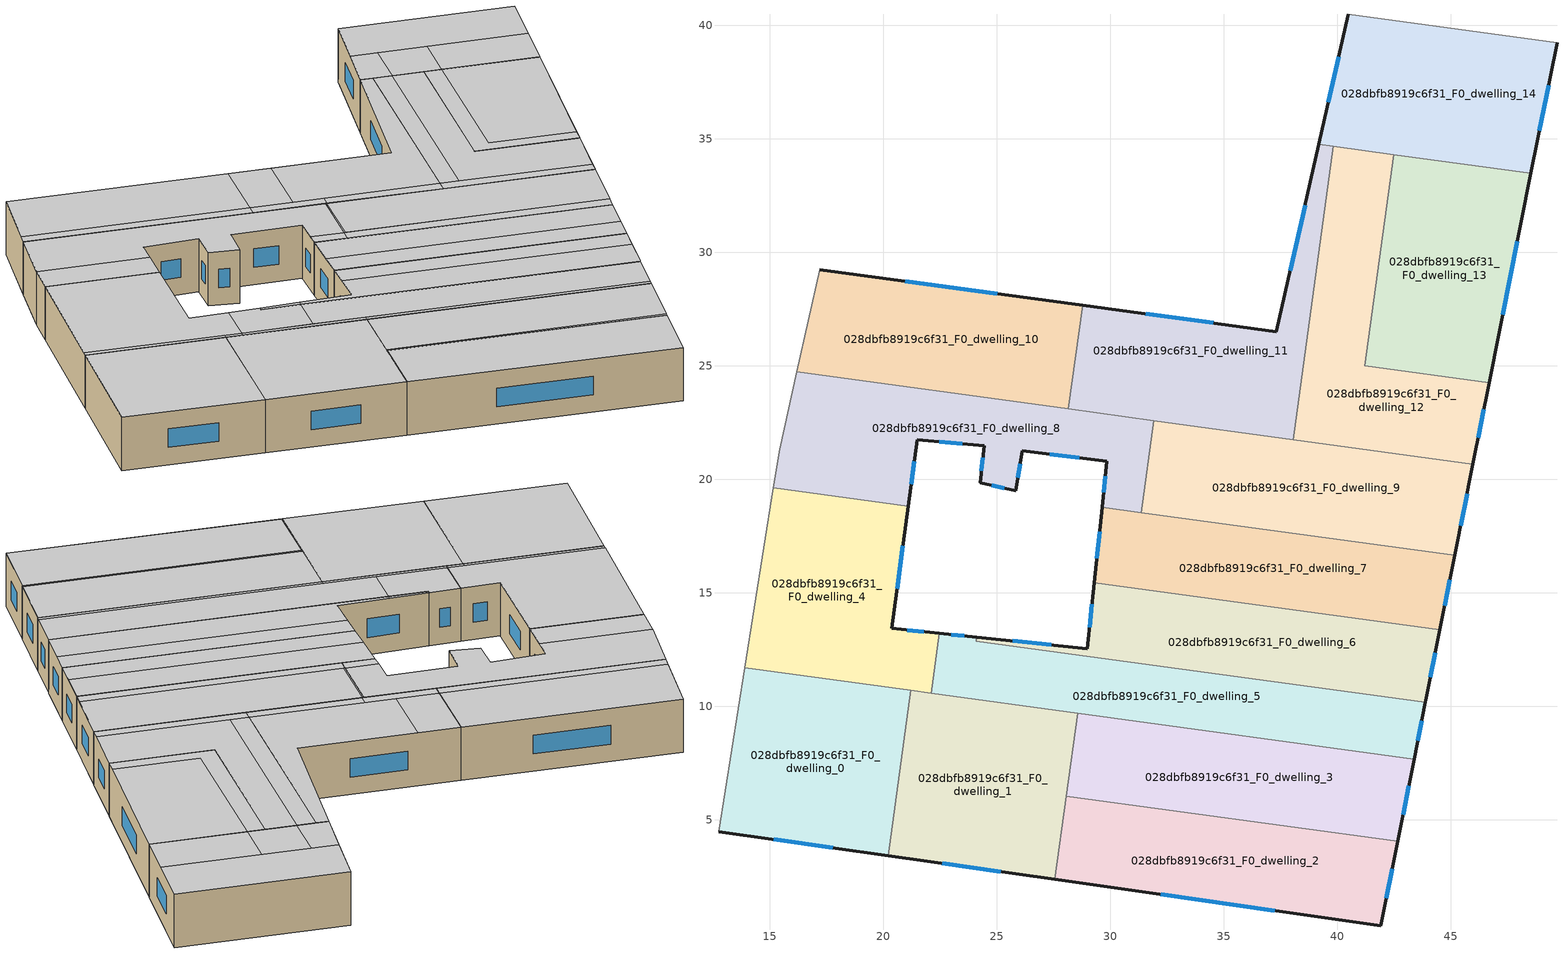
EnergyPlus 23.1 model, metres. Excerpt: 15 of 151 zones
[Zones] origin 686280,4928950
028dbfb8919c6f31_F0_dwelling_0
 floor ground (EU_floor_Construction): 21.21,10.69 20.22,3.41 12.75,4.47 13.9,11.69 z0
 wall outside (EU_wall_Construction): 12.75,4.47 20.22,3.41 z0:3
 wall to 028dbfb8919c6f31_F0_dwelling_1 (EU_wall_Construction): 20.22,3.41 21.21,10.69 z0:3
 wall adiabatic (EU_wall_Construction): 13.9,11.69 12.75,4.47 z0:3
 wall to 028dbfb8919c6f31_F0_dwelling_4 (EU_wall_Construction): 21.21,10.69 13.9,11.69 z0:3
 window (EU_Window_Construction): 15.18,4.13 17.79,3.76 z0.98:2.02
 ceiling to 028dbfb8919c6f31_F1_dwelling_0 (EU_floor_Construction): 20.22,3.41 21.21,10.69 13.9,11.69 12.75,4.47 z3
028dbfb8919c6f31_F0_dwelling_1
 floor ground (EU_floor_Construction): 28.57,9.69 27.57,2.37 20.22,3.41 21.21,10.69 z0
 wall outside (EU_wall_Construction): 20.22,3.41 27.57,2.37 z0:3
 wall to 028dbfb8919c6f31_F0_dwelling_5 (EU_wall_Construction): 28.57,9.69 22.12,10.57 z0:3
 wall to 028dbfb8919c6f31_F0_dwelling_2 (EU_wall_Construction): 27.57,2.37 28.07,6.04 z0:3
 wall to 028dbfb8919c6f31_F0_dwelling_3 (EU_wall_Construction): 28.07,6.04 28.57,9.69 z0:3
 wall to 028dbfb8919c6f31_F0_dwelling_4 (EU_wall_Construction): 22.12,10.57 21.22,10.69 z0:3
 window (EU_Window_Construction): 22.61,3.07 25.18,2.71 z0.98:2.02
 ceiling to 028dbfb8919c6f31_F1_dwelling_1 (EU_floor_Construction): 27.57,2.37 28.57,9.69 21.22,10.69 20.22,3.41 z3
028dbfb8919c6f31_F0_dwelling_10
 floor ground (EU_floor_Construction): 28.79,27.66 28.16,23.09 16.21,24.73 17.22,29.23 z0
 wall outside (EU_wall_Construction): 28.79,27.66 17.22,29.23 z0:3
 wall to 028dbfb8919c6f31_F0_dwelling_11 (EU_wall_Construction): 28.16,23.09 28.79,27.66 z0:3
 wall adiabatic (EU_wall_Construction): 17.22,29.23 16.21,24.73 z0:3
 wall to 028dbfb8919c6f31_F0_dwelling_8 (EU_wall_Construction): 16.21,24.73 28.16,23.09 z0:3
 window (EU_Window_Construction): 25.03,28.17 20.98,28.72 z0.98:2.02
 ceiling to 028dbfb8919c6f31_F1_dwelling_10 (EU_floor_Construction): 28.25,23.7 28.79,27.66 17.22,29.23 16.34,25.32 z3
 ceiling to 028dbfb8919c6f31_F1_dwelling_8 (EU_floor_Construction): 28.16,23.1 28.25,23.7 16.34,25.32 16.21,24.73 z3
028dbfb8919c6f31_F0_dwelling_11
 floor ground (EU_floor_Construction): 39.84,34.66 38.07,21.74 28.16,23.09 28.79,27.66 37.33,26.5 39.2,34.75 z0
 wall outside (EU_wall_Construction): 39.2,34.75 37.33,26.5 28.79,27.66 z0:3
 wall to 028dbfb8919c6f31_F0_dwelling_12 (EU_wall_Construction): 38.07,21.74 39.84,34.66 z0:3
 wall to 028dbfb8919c6f31_F0_dwelling_14 (EU_wall_Construction): 39.84,34.66 39.2,34.75 z0:3
 wall to 028dbfb8919c6f31_F0_dwelling_9 (EU_wall_Construction): 31.93,22.58 38.07,21.74 z0:3
 wall to 028dbfb8919c6f31_F0_dwelling_8 (EU_wall_Construction): 28.16,23.1 31.93,22.58 z0:3
 window (EU_Window_Construction): 34.55,26.88 31.57,27.29 / 38.59,32.07 37.94,29.19 z0.98:2.02
 ceiling to 028dbfb8919c6f31_F1_dwelling_11 (EU_floor_Construction): 38.16,22.34 39.84,34.66 39.2,34.75 37.33,26.5 31.05,27.36 30.51,23.39 z3
 ceiling to 028dbfb8919c6f31_F1_dwelling_10 (EU_floor_Construction): 30.51,23.39 31.05,27.36 28.79,27.66 28.25,23.7 z3
 ceiling to 028dbfb8919c6f31_F1_dwelling_8 (EU_floor_Construction): 32.02,22.57 32.1,23.17 28.25,23.7 28.16,23.1 z3
 ceiling adiabatic (EU_roof_Construction): 38.07,21.74 38.16,22.34 28.25,23.7 32.1,23.17 32.02,22.57 28.16,23.09 z3
028dbfb8919c6f31_F0_dwelling_12
 floor ground (EU_floor_Construction): 42.49,34.3 41.22,24.99 46.7,24.24 45.99,20.66 38.07,21.74 39.84,34.66 z0
 wall outside (EU_wall_Construction): 45.99,20.66 46.7,24.24 z0:3
 wall to 028dbfb8919c6f31_F0_dwelling_13 (EU_wall_Construction): 46.7,24.24 41.22,24.99 42.49,34.3 z0:3
 wall to 028dbfb8919c6f31_F0_dwelling_9 (EU_wall_Construction): 38.07,21.74 45.99,20.66 z0:3
 wall to 028dbfb8919c6f31_F0_dwelling_14 (EU_wall_Construction): 42.49,34.3 39.84,34.66 z0:3
 window (EU_Window_Construction): 46.22,21.83 46.47,23.08 z0.98:2.02
 ceiling to 028dbfb8919c6f31_F1_dwelling_12 (EU_floor_Construction): 46.1,21.26 46.7,24.24 41.22,24.99 42.49,34.3 40.86,34.52 39.18,22.21 z3
 ceiling to 028dbfb8919c6f31_F1_dwelling_11 (EU_floor_Construction): 39.18,22.21 40.86,34.52 39.84,34.66 38.16,22.34 z3
 ceiling adiabatic (EU_roof_Construction): 45.99,20.66 46.1,21.26 38.16,22.34 38.07,21.74 z3
028dbfb8919c6f31_F0_dwelling_13
 floor ground (EU_floor_Construction): 48.54,33.47 46.7,24.24 41.22,24.99 42.49,34.3 z0
 wall outside (EU_wall_Construction): 46.7,24.24 48.54,33.47 z0:3
 wall to 028dbfb8919c6f31_F0_dwelling_14 (EU_wall_Construction): 48.54,33.47 42.49,34.3 z0:3
 window (EU_Window_Construction): 47.3,27.25 47.94,30.47 z0.98:2.02
 ceiling to 028dbfb8919c6f31_F1_dwelling_13 (EU_floor_Construction): 46.84,24.96 48.54,33.47 43.44,34.17 42.27,25.58 z3
 ceiling to 028dbfb8919c6f31_F1_dwelling_12 (EU_floor_Construction): 46.7,24.24 46.84,24.96 42.27,25.58 43.44,34.17 42.49,34.3 41.22,24.99 z3
028dbfb8919c6f31_F0_dwelling_14
 floor ground (EU_floor_Construction): 49.69,39.22 48.54,33.47 39.2,34.75 40.49,40.47 z0
 wall outside (EU_wall_Construction): 48.54,33.47 49.69,39.22 / 40.49,40.47 39.2,34.75 z0:3
 wall to 028dbfb8919c6f31_F0_dwelling_15 (EU_wall_Construction): 49.69,39.22 40.49,40.47 z0:3
 window (EU_Window_Construction): 48.91,35.34 49.32,37.35 / 40.07,38.61 39.62,36.61 z0.98:2.02
 ceiling to 028dbfb8919c6f31_F1_dwelling_14 (EU_floor_Construction): 49.07,36.14 49.69,39.22 40.49,40.47 39.8,37.41 z3
 ceiling to 028dbfb8919c6f31_F1_dwelling_13 (EU_floor_Construction): 48.54,33.47 49.07,36.14 43.81,36.86 43.44,34.17 z3
 ceiling to 028dbfb8919c6f31_F1_dwelling_11 (EU_floor_Construction): 40.86,34.52 41.22,37.21 39.8,37.41 39.2,34.75 z3
 ceiling to 028dbfb8919c6f31_F1_dwelling_12 (EU_floor_Construction): 43.44,34.17 43.81,36.86 41.22,37.21 40.86,34.52 z3
028dbfb8919c6f31_F0_dwelling_2
 floor ground (EU_floor_Construction): 42.67,4.05 41.93,0.33 27.57,2.37 28.07,6.04 z0
 wall outside (EU_wall_Construction): 27.57,2.37 41.93,0.33 42.67,4.05 z0:3
 wall to 028dbfb8919c6f31_F0_dwelling_3 (EU_wall_Construction): 42.67,4.05 28.07,6.04 z0:3
 window (EU_Window_Construction): 32.24,1.71 37.26,1 / 42.17,1.54 42.43,2.84 z0.98:2.02
 ceiling to 028dbfb8919c6f31_F1_dwelling_2 (EU_floor_Construction): 41.93,0.33 42.67,4.05 28.12,6.03 27.62,2.36 z3
 ceiling to 028dbfb8919c6f31_F1_dwelling_1 (EU_floor_Construction): 27.62,2.36 28.12,6.03 28.07,6.04 27.57,2.37 z3
028dbfb8919c6f31_F0_dwelling_3
 floor ground (EU_floor_Construction): 43.39,7.67 42.67,4.05 28.07,6.04 28.57,9.69 z0
 wall outside (EU_wall_Construction): 42.67,4.05 43.39,7.67 z0:3
 wall to 028dbfb8919c6f31_F0_dwelling_5 (EU_wall_Construction): 43.39,7.67 28.57,9.69 z0:3
 window (EU_Window_Construction): 42.9,5.22 43.16,6.49 z0.98:2.02
 ceiling to 028dbfb8919c6f31_F1_dwelling_3 (EU_floor_Construction): 42.69,4.17 43.39,7.67 28.58,9.69 28.1,6.16 z3
 ceiling to 028dbfb8919c6f31_F1_dwelling_2 (EU_floor_Construction): 42.67,4.05 42.69,4.17 28.14,6.15 28.12,6.03 z3
 ceiling to 028dbfb8919c6f31_F1_dwelling_1 (EU_floor_Construction): 28.12,6.03 28.14,6.15 28.1,6.16 28.38,8.28 28.07,6.04 z3
028dbfb8919c6f31_F0_dwelling_4
 floor ground (EU_floor_Construction): 21.11,18.82 20.38,13.42 22.48,13.21 22.12,10.57 13.9,11.69 15.17,19.63 z0
 wall outside (EU_wall_Construction): 22.48,13.21 20.38,13.42 21.11,18.82 z0:3
 wall adiabatic (EU_wall_Construction): 15.17,19.63 13.9,11.69 z0:3
 wall to 028dbfb8919c6f31_F0_dwelling_8 (EU_wall_Construction): 21.11,18.82 15.17,19.63 z0:3
 wall to 028dbfb8919c6f31_F0_dwelling_5 (EU_wall_Construction): 22.12,10.57 22.48,13.21 z0:3
 window (EU_Window_Construction): 20.62,15.18 20.87,17.06 / 21.8,13.28 21.06,13.35 z0.98:2.02
 ceiling to 028dbfb8919c6f31_F1_dwelling_4 (EU_floor_Construction): 22.15,10.81 22.48,13.21 20.38,13.42 21.11,18.82 15.17,19.63 13.94,11.93 z3
 ceiling to 028dbfb8919c6f31_F1_dwelling_0 (EU_floor_Construction): 21.22,10.69 21.25,10.93 13.94,11.93 13.9,11.69 z3
 ceiling to 028dbfb8919c6f31_F1_dwelling_1 (EU_floor_Construction): 22.12,10.57 22.15,10.81 21.25,10.93 21.22,10.69 z3
028dbfb8919c6f31_F0_dwelling_5
 floor ground (EU_floor_Construction): 43.89,10.16 43.39,7.67 22.12,10.57 22.48,13.21 24.12,13.04 24.1,12.87 z0
 wall outside (EU_wall_Construction): 24.12,13.04 22.48,13.21 / 43.39,7.67 43.89,10.16 z0:3
 wall to 028dbfb8919c6f31_F0_dwelling_6 (EU_wall_Construction): 43.89,10.16 24.1,12.87 24.11,12.97 24.12,13.04 z0:3
 window (EU_Window_Construction): 23.59,13.09 23.01,13.15 / 43.55,8.48 43.73,9.35 z0.98:2.02
 ceiling to 028dbfb8919c6f31_F1_dwelling_5 (EU_floor_Construction): 43.44,7.91 43.89,10.16 26.19,12.58 25.88,10.3 z3
 ceiling to 028dbfb8919c6f31_F1_dwelling_3 (EU_floor_Construction): 43.39,7.67 43.44,7.91 28.61,9.93 28.58,9.69 z3
 ceiling to 028dbfb8919c6f31_F1_dwelling_4 (EU_floor_Construction): 25.88,10.3 26.19,12.58 24.1,12.87 24.12,13.04 22.48,13.21 22.15,10.81 z3
 ceiling to 028dbfb8919c6f31_F1_dwelling_1 (EU_floor_Construction): 28.57,9.69 28.61,9.93 22.15,10.81 22.12,10.57 z3
028dbfb8919c6f31_F0_dwelling_6
 floor ground (EU_floor_Construction): 44.53,13.36 43.91,10.26 43.89,10.16 24.1,12.87 24.11,12.96 24.12,13.04 29,12.53 29.3,15.44 z0
 wall outside (EU_wall_Construction): 29.3,15.44 29,12.53 24.12,13.04 / 43.89,10.16 43.91,10.26 44.53,13.36 z0:3
 wall to 028dbfb8919c6f31_F0_dwelling_7 (EU_wall_Construction): 44.53,13.36 29.3,15.44 z0:3
 window (EU_Window_Construction): 27.41,12.7 25.71,12.87 / 29.2,14.5 29.1,13.48 / 44.11,11.27 44.33,12.36 z0.98:2.02
 ceiling to 028dbfb8919c6f31_F1_dwelling_6 (EU_floor_Construction): 44.29,12.14 44.53,13.36 29.3,15.44 29.17,14.2 z3
 ceiling to 028dbfb8919c6f31_F1_dwelling_4 (EU_floor_Construction): 26.19,12.58 26.22,12.82 24.12,13.04 24.11,12.96 24.1,12.87 z3
 ceiling to 028dbfb8919c6f31_F1_dwelling_5 (EU_floor_Construction): 43.91,10.24 43.91,10.26 44.29,12.14 29.17,14.2 29,12.53 26.22,12.82 26.19,12.58 43.89,10.16 z3
028dbfb8919c6f31_F0_dwelling_7
 floor ground (EU_floor_Construction): 45.18,16.64 44.53,13.36 29.3,15.44 29.65,18.76 z0
 wall outside (EU_wall_Construction): 44.53,13.36 45.18,16.64 / 29.65,18.76 29.3,15.44 z0:3
 wall to 028dbfb8919c6f31_F0_dwelling_9 (EU_wall_Construction): 45.18,16.64 31.37,18.53 z0:3
 wall to 028dbfb8919c6f31_F0_dwelling_8 (EU_wall_Construction): 31.37,18.53 29.65,18.76 z0:3
 window (EU_Window_Construction): 44.74,14.43 44.97,15.58 / 29.54,17.68 29.41,16.52 z0.98:2.02
 ceiling to 028dbfb8919c6f31_F1_dwelling_7 (EU_floor_Construction): 44.8,14.73 45.18,16.64 29.65,18.76 29.45,16.83 z3
 ceiling to 028dbfb8919c6f31_F1_dwelling_6 (EU_floor_Construction): 44.53,13.36 44.8,14.73 29.45,16.83 29.3,15.44 z3
028dbfb8919c6f31_F0_dwelling_8
 floor ground (EU_floor_Construction): 31.93,22.58 31.38,18.53 29.65,18.76 29.86,20.78 26.13,21.25 25.85,19.48 24.28,19.84 24.45,21.47 21.51,21.74 21.11,18.82 15.17,19.63 15.44,21.31 16.21,24.73 z0
 wall outside (EU_wall_Construction): 21.11,18.82 21.51,21.74 24.45,21.47 24.28,19.84 25.85,19.48 26.13,21.25 29.86,20.78 29.65,18.76 z0:3
 wall adiabatic (EU_wall_Construction): 16.21,24.73 15.44,21.31 15.17,19.63 z0:3
 wall to 028dbfb8919c6f31_F0_dwelling_9 (EU_wall_Construction): 31.38,18.53 31.93,22.58 z0:3
 window (EU_Window_Construction): 29.79,20.13 29.72,19.42 / 27.34,21.1 28.65,20.94 / 25.94,20.06 26.04,20.68 / 24.79,19.73 25.34,19.6 / 24.39,20.94 24.34,20.37 / 22.47,21.66 23.49,21.56 / 21.24,19.77 21.38,20.79 z0.98:2.02
 ceiling to 028dbfb8919c6f31_F1_dwelling_8 (EU_floor_Construction): 31.46,19.17 31.93,22.58 16.21,24.73 15.45,21.35 21.35,20.55 21.51,21.74 24.45,21.47 24.28,19.84 25.85,19.48 26.13,21.25 29.86,20.78 29.71,19.4 z3
 ceiling to 028dbfb8919c6f31_F1_dwelling_4 (EU_floor_Construction): 21.11,18.82 21.35,20.55 15.45,21.35 15.44,21.31 15.17,19.63 z3
 ceiling to 028dbfb8919c6f31_F1_dwelling_7 (EU_floor_Construction): 31.38,18.53 31.46,19.17 29.71,19.4 29.65,18.76 z3
028dbfb8919c6f31_F0_dwelling_9
 floor ground (EU_floor_Construction): 45.99,20.66 45.18,16.64 31.38,18.53 31.93,22.58 z0
 wall outside (EU_wall_Construction): 45.18,16.64 45.99,20.66 z0:3
 window (EU_Window_Construction): 45.44,17.95 45.72,19.36 z0.98:2.02
 ceiling adiabatic (EU_roof_Construction): 45.31,17.28 45.99,20.66 32.02,22.57 31.55,19.15 z3
 ceiling to 028dbfb8919c6f31_F1_dwelling_8 (EU_floor_Construction): 31.55,19.15 32.02,22.57 31.93,22.58 31.46,19.17 z3
 ceiling to 028dbfb8919c6f31_F1_dwelling_7 (EU_floor_Construction): 45.18,16.64 45.31,17.28 31.46,19.17 31.38,18.53 z3
[Building]
EU S2 Campaign: North Axis=0; Terrain=City; Solar Distribution=FullExterior
[Site:Location]
Bologna: Latitude=44.5; Longitude=11.25; Time Zone=1; Elevation=37
[SizingPeriod:WeatherFileDays]
AnnualSizingPeriod: Begin Month=1; Begin Day of Month=1; End Month=12; End Day of Month=31; Day of Week for Start Day=Monday; Use Weather File Daylight Saving Period=No; Use Weather File Rain and Snow Indicators=No
[MATERIAL]
EU_InternalMass_Material: Roughness=MediumRough; Thickness=0.1; Conductivity=1; Density=1800; Specific Heat=900; Thermal Absorptance=0.9; Solar Absorptance=0.7; Visible Absorptance=0.7
[MATERIAL:NOMASS] Roughness=MediumRough; Thermal Absorptance=0.9; Solar Absorptance=0.7; Visible Absorptance=0.7
Name | Thermal Resistance
EU_wall_NoMass | 0.905828
EU_roof_NoMass | 0.37593
EU_floor_NoMass | 0.67114
[WINDOWMATERIAL:SIMPLEGLAZINGSYSTEM]
EU_Window_SimpleGlazing: UFactor=4.52486; Solar Heat Gain Coefficient=0.85; Visible Transmittance=0.85
[CONSTRUCTION]
EU_wall_Construction: EU_wall_NoMass
EU_roof_Construction: EU_roof_NoMass
EU_floor_Construction: EU_floor_NoMass
EU_Window_Construction: EU_Window_SimpleGlazing
EU_InternalMass_Construction: EU_InternalMass_Material
[ZONE] Type=1; Multiplier=1; Ceiling Height=autocalculate; Floor Area=autocalculate; Part of Total Floor Area=Yes
Name | Volume
028dbfb8919c6f31_F0_dwelling_0 | 164.034
028dbfb8919c6f31_F0_dwelling_1 | 164.011
028dbfb8919c6f31_F0_dwelling_10 | 164.049
028dbfb8919c6f31_F0_dwelling_11 | 164.042
028dbfb8919c6f31_F0_dwelling_12; 028dbfb8919c6f31_F0_dwelling_2 | 164.035
028dbfb8919c6f31_F0_dwelling_13 | 164.004
028dbfb8919c6f31_F0_dwelling_14 | 164.041
028dbfb8919c6f31_F0_dwelling_3 | 164.012
028dbfb8919c6f31_F0_dwelling_4 | 163.466
028dbfb8919c6f31_F0_dwelling_5 | 165.168
028dbfb8919c6f31_F0_dwelling_6 | 152.425
028dbfb8919c6f31_F0_dwelling_7 | 155.35
028dbfb8919c6f31_F0_dwelling_8 | 175.186
028dbfb8919c6f31_F0_dwelling_9 | 172.652
[INTERNALMASS] Construction=EU_InternalMass_Construction
Name | Zone or ZoneList | Surface Area
028dbfb8919c6f31_F0_dwelling_0_EU_InternalMass | 028dbfb8919c6f31_F0_dwelling_0 | 54.6774
028dbfb8919c6f31_F0_dwelling_1_EU_InternalMass | 028dbfb8919c6f31_F0_dwelling_1 | 54.675
028dbfb8919c6f31_F0_dwelling_2_EU_InternalMass | 028dbfb8919c6f31_F0_dwelling_2 | 54.6773
028dbfb8919c6f31_F0_dwelling_3_EU_InternalMass | 028dbfb8919c6f31_F0_dwelling_3 | 54.6726
028dbfb8919c6f31_F0_dwelling_4_EU_InternalMass | 028dbfb8919c6f31_F0_dwelling_4 | 54.4853
028dbfb8919c6f31_F0_dwelling_5_EU_InternalMass | 028dbfb8919c6f31_F0_dwelling_5 | 55.0507
028dbfb8919c6f31_F0_dwelling_6_EU_InternalMass | 028dbfb8919c6f31_F0_dwelling_6 | 50.8079
028dbfb8919c6f31_F0_dwelling_7_EU_InternalMass | 028dbfb8919c6f31_F0_dwelling_7 | 51.7849
028dbfb8919c6f31_F0_dwelling_8_EU_InternalMass | 028dbfb8919c6f31_F0_dwelling_8 | 58.3961
028dbfb8919c6f31_F0_dwelling_9_EU_InternalMass | 028dbfb8919c6f31_F0_dwelling_9 | 57.5488
028dbfb8919c6f31_F0_dwelling_10_EU_InternalMass | 028dbfb8919c6f31_F0_dwelling_10 | 54.683
028dbfb8919c6f31_F0_dwelling_11_EU_InternalMass | 028dbfb8919c6f31_F0_dwelling_11 | 54.679
028dbfb8919c6f31_F0_dwelling_12_EU_InternalMass | 028dbfb8919c6f31_F0_dwelling_12 | 54.6792
028dbfb8919c6f31_F0_dwelling_13_EU_InternalMass | 028dbfb8919c6f31_F0_dwelling_13 | 54.67
028dbfb8919c6f31_F0_dwelling_14_EU_InternalMass | 028dbfb8919c6f31_F0_dwelling_14 | 54.6802
[OTHEREQUIPMENT] Fuel Type=Electricity; Design Level Calculation Method=Watts/Area; Power per Zone Floor Area=1; Fraction Latent=0; Fraction Radiant=0; Fraction Lost=0; Carbon Dioxide Generation Rate=0; EndUse Subcategory=EU_Step8_InternalGains
Name | Zone or ZoneList or Space or SpaceList | Schedule
EU_Step8_InternalGain_028dbfb8919c6f31_F0_dwelling_0_f000 | 028dbfb8919c6f31_F0_dwelling_0 | EU_Step8_GainSchedule_028dbfb8919c6f31_F0_dwelling_0_f000
EU_Step8_InternalGain_028dbfb8919c6f31_F0_dwelling_1_f000 | 028dbfb8919c6f31_F0_dwelling_1 | EU_Step8_GainSchedule_028dbfb8919c6f31_F0_dwelling_1_f000
EU_Step8_InternalGain_028dbfb8919c6f31_F0_dwelling_2_f000 | 028dbfb8919c6f31_F0_dwelling_2 | EU_Step8_GainSchedule_028dbfb8919c6f31_F0_dwelling_2_f000
EU_Step8_InternalGain_028dbfb8919c6f31_F0_dwelling_3_f000 | 028dbfb8919c6f31_F0_dwelling_3 | EU_Step8_GainSchedule_028dbfb8919c6f31_F0_dwelling_3_f000
EU_Step8_InternalGain_028dbfb8919c6f31_F0_dwelling_4_f000 | 028dbfb8919c6f31_F0_dwelling_4 | EU_Step8_GainSchedule_028dbfb8919c6f31_F0_dwelling_4_f000
EU_Step8_InternalGain_028dbfb8919c6f31_F0_dwelling_5_f000 | 028dbfb8919c6f31_F0_dwelling_5 | EU_Step8_GainSchedule_028dbfb8919c6f31_F0_dwelling_5_f000
EU_Step8_InternalGain_028dbfb8919c6f31_F0_dwelling_6_f000 | 028dbfb8919c6f31_F0_dwelling_6 | EU_Step8_GainSchedule_028dbfb8919c6f31_F0_dwelling_6_f000
EU_Step8_InternalGain_028dbfb8919c6f31_F0_dwelling_7_f000 | 028dbfb8919c6f31_F0_dwelling_7 | EU_Step8_GainSchedule_028dbfb8919c6f31_F0_dwelling_7_f000
EU_Step8_InternalGain_028dbfb8919c6f31_F0_dwelling_8_f000 | 028dbfb8919c6f31_F0_dwelling_8 | EU_Step8_GainSchedule_028dbfb8919c6f31_F0_dwelling_8_f000
EU_Step8_InternalGain_028dbfb8919c6f31_F0_dwelling_9_f000 | 028dbfb8919c6f31_F0_dwelling_9 | EU_Step8_GainSchedule_028dbfb8919c6f31_F0_dwelling_9_f000
EU_Step8_InternalGain_028dbfb8919c6f31_F0_dwelling_10_f000 | 028dbfb8919c6f31_F0_dwelling_10 | EU_Step8_GainSchedule_028dbfb8919c6f31_F0_dwelling_10_f000
EU_Step8_InternalGain_028dbfb8919c6f31_F0_dwelling_11_f000 | 028dbfb8919c6f31_F0_dwelling_11 | EU_Step8_GainSchedule_028dbfb8919c6f31_F0_dwelling_11_f000
EU_Step8_InternalGain_028dbfb8919c6f31_F0_dwelling_12_f000 | 028dbfb8919c6f31_F0_dwelling_12 | EU_Step8_GainSchedule_028dbfb8919c6f31_F0_dwelling_12_f000
EU_Step8_InternalGain_028dbfb8919c6f31_F0_dwelling_13_f000 | 028dbfb8919c6f31_F0_dwelling_13 | EU_Step8_GainSchedule_028dbfb8919c6f31_F0_dwelling_13_f000
EU_Step8_InternalGain_028dbfb8919c6f31_F0_dwelling_14_f000 | 028dbfb8919c6f31_F0_dwelling_14 | EU_Step8_GainSchedule_028dbfb8919c6f31_F0_dwelling_14_f000
[ZONEVENTILATION:DESIGNFLOWRATE] Schedule=EU_AlwaysOn; Design Flow Rate Calculation Method=AirChanges/Hour; Air Changes per Hour=0.73129; Ventilation Type=Natural; Fan Pressure Rise=0; Fan Total Efficiency=1; Constant Term Coefficient=1; Temperature Term Coefficient=0; Velocity Term Coefficient=0; Velocity Squared Term Coefficient=0; Minimum Indoor Temperature=-100; Maximum Indoor Temperature=100; Delta Temperature=-100; Minimum Outdoor Temperature=-100; Maximum Outdoor Temperature=100; Maximum Wind Speed=40
Name | Zone or ZoneList or Space or SpaceList
EU_ConstantAir_028dbfb8919c6f31_F0_dwelling_0 | 028dbfb8919c6f31_F0_dwelling_0
EU_ConstantAir_028dbfb8919c6f31_F0_dwelling_1 | 028dbfb8919c6f31_F0_dwelling_1
EU_ConstantAir_028dbfb8919c6f31_F0_dwelling_2 | 028dbfb8919c6f31_F0_dwelling_2
EU_ConstantAir_028dbfb8919c6f31_F0_dwelling_3 | 028dbfb8919c6f31_F0_dwelling_3
EU_ConstantAir_028dbfb8919c6f31_F0_dwelling_4 | 028dbfb8919c6f31_F0_dwelling_4
EU_ConstantAir_028dbfb8919c6f31_F0_dwelling_5 | 028dbfb8919c6f31_F0_dwelling_5
EU_ConstantAir_028dbfb8919c6f31_F0_dwelling_6 | 028dbfb8919c6f31_F0_dwelling_6
EU_ConstantAir_028dbfb8919c6f31_F0_dwelling_7 | 028dbfb8919c6f31_F0_dwelling_7
EU_ConstantAir_028dbfb8919c6f31_F0_dwelling_8 | 028dbfb8919c6f31_F0_dwelling_8
EU_ConstantAir_028dbfb8919c6f31_F0_dwelling_9 | 028dbfb8919c6f31_F0_dwelling_9
EU_ConstantAir_028dbfb8919c6f31_F0_dwelling_10 | 028dbfb8919c6f31_F0_dwelling_10
EU_ConstantAir_028dbfb8919c6f31_F0_dwelling_11 | 028dbfb8919c6f31_F0_dwelling_11
EU_ConstantAir_028dbfb8919c6f31_F0_dwelling_12 | 028dbfb8919c6f31_F0_dwelling_12
EU_ConstantAir_028dbfb8919c6f31_F0_dwelling_13 | 028dbfb8919c6f31_F0_dwelling_13
EU_ConstantAir_028dbfb8919c6f31_F0_dwelling_14 | 028dbfb8919c6f31_F0_dwelling_14
[HVACTEMPLATE:THERMOSTAT] Constant Heating Setpoint=20; Constant Cooling Setpoint=50
EU_HeatOnly_028dbfb8919c6f31_F0_dwelling_0; EU_HeatOnly_028dbfb8919c6f31_F0_dwelling_1; EU_HeatOnly_028dbfb8919c6f31_F0_dwelling_2; EU_HeatOnly_028dbfb8919c6f31_F0_dwelling_3; EU_HeatOnly_028dbfb8919c6f31_F0_dwelling_4; EU_HeatOnly_028dbfb8919c6f31_F0_dwelling_5; EU_HeatOnly_028dbfb8919c6f31_F0_dwelling_6; EU_HeatOnly_028dbfb8919c6f31_F0_dwelling_7; EU_HeatOnly_028dbfb8919c6f31_F0_dwelling_8; EU_HeatOnly_028dbfb8919c6f31_F0_dwelling_9; EU_HeatOnly_028dbfb8919c6f31_F0_dwelling_10; EU_HeatOnly_028dbfb8919c6f31_F0_dwelling_11; EU_HeatOnly_028dbfb8919c6f31_F0_dwelling_12; EU_HeatOnly_028dbfb8919c6f31_F0_dwelling_13; EU_HeatOnly_028dbfb8919c6f31_F0_dwelling_14; EU_HeatOnly_028dbfb8919c6f31_F0_dwelling_15; EU_HeatOnly_028dbfb8919c6f31_F0_dwelling_16; EU_HeatOnly_028dbfb8919c6f31_F0_dwelling_17; EU_HeatOnly_028dbfb8919c6f31_F0_dwelling_18; EU_HeatOnly_028dbfb8919c6f31_F0_dwelling_19; EU_HeatOnly_028dbfb8919c6f31_F0_dwelling_20; EU_HeatOnly_028dbfb8919c6f31_F0_dwelling_21; EU_HeatOnly_028dbfb8919c6f31_F0_dwelling_22; EU_HeatOnly_028dbfb8919c6f31_F0_dwelling_23; EU_HeatOnly_028dbfb8919c6f31_F0_dwelling_24; EU_HeatOnly_028dbfb8919c6f31_F0_dwelling_25; EU_HeatOnly_028dbfb8919c6f31_F0_dwelling_26; EU_HeatOnly_028dbfb8919c6f31_F0_dwelling_27; EU_HeatOnly_028dbfb8919c6f31_F0_dwelling_28; EU_HeatOnly_028dbfb8919c6f31_F0_dwelling_29; EU_HeatOnly_028dbfb8919c6f31_F0_dwelling_30; EU_HeatOnly_028dbfb8919c6f31_F1_dwelling_0; EU_HeatOnly_028dbfb8919c6f31_F1_dwelling_1; EU_HeatOnly_028dbfb8919c6f31_F1_dwelling_2; EU_HeatOnly_028dbfb8919c6f31_F1_dwelling_3; EU_HeatOnly_028dbfb8919c6f31_F1_dwelling_4; EU_HeatOnly_028dbfb8919c6f31_F1_dwelling_5; EU_HeatOnly_028dbfb8919c6f31_F1_dwelling_6; EU_HeatOnly_028dbfb8919c6f31_F1_dwelling_7; EU_HeatOnly_028dbfb8919c6f31_F1_dwelling_8; EU_HeatOnly_028dbfb8919c6f31_F1_dwelling_9; EU_HeatOnly_028dbfb8919c6f31_F1_dwelling_10; EU_HeatOnly_028dbfb8919c6f31_F1_dwelling_11; EU_HeatOnly_028dbfb8919c6f31_F1_dwelling_12; EU_HeatOnly_028dbfb8919c6f31_F1_dwelling_13; EU_HeatOnly_028dbfb8919c6f31_F1_dwelling_14; EU_HeatOnly_028dbfb8919c6f31_F1_dwelling_15; EU_HeatOnly_028dbfb8919c6f31_F1_dwelling_16; EU_HeatOnly_028dbfb8919c6f31_F1_dwelling_17; EU_HeatOnly_028dbfb8919c6f31_F1_dwelling_18; EU_HeatOnly_028dbfb8919c6f31_F1_dwelling_19; EU_HeatOnly_028dbfb8919c6f31_F1_dwelling_20; EU_HeatOnly_028dbfb8919c6f31_F1_dwelling_21; EU_HeatOnly_028dbfb8919c6f31_F1_dwelling_22; EU_HeatOnly_028dbfb8919c6f31_F1_dwelling_23; EU_HeatOnly_028dbfb8919c6f31_F1_dwelling_24; EU_HeatOnly_028dbfb8919c6f31_F1_dwelling_25; EU_HeatOnly_028dbfb8919c6f31_F1_dwelling_26; EU_HeatOnly_028dbfb8919c6f31_F1_dwelling_27; EU_HeatOnly_028dbfb8919c6f31_F1_dwelling_28; EU_HeatOnly_028dbfb8919c6f31_F1_dwelling_29; EU_HeatOnly_028dbfb8919c6f31_F2_dwelling_0; EU_HeatOnly_028dbfb8919c6f31_F2_dwelling_1; EU_HeatOnly_028dbfb8919c6f31_F2_dwelling_2; EU_HeatOnly_028dbfb8919c6f31_F2_dwelling_3; EU_HeatOnly_028dbfb8919c6f31_F2_dwelling_4; EU_HeatOnly_028dbfb8919c6f31_F2_dwelling_5; EU_HeatOnly_028dbfb8919c6f31_F2_dwelling_6; EU_HeatOnly_028dbfb8919c6f31_F2_dwelling_7; EU_HeatOnly_028dbfb8919c6f31_F2_dwelling_8; EU_HeatOnly_028dbfb8919c6f31_F2_dwelling_9; EU_HeatOnly_028dbfb8919c6f31_F2_dwelling_10; EU_HeatOnly_028dbfb8919c6f31_F2_dwelling_11; EU_HeatOnly_028dbfb8919c6f31_F2_dwelling_12; EU_HeatOnly_028dbfb8919c6f31_F2_dwelling_13; EU_HeatOnly_028dbfb8919c6f31_F2_dwelling_14; EU_HeatOnly_028dbfb8919c6f31_F2_dwelling_15; EU_HeatOnly_028dbfb8919c6f31_F2_dwelling_16; EU_HeatOnly_028dbfb8919c6f31_F2_dwelling_17; EU_HeatOnly_028dbfb8919c6f31_F2_dwelling_18; EU_HeatOnly_028dbfb8919c6f31_F2_dwelling_19; EU_HeatOnly_028dbfb8919c6f31_F2_dwelling_20; EU_HeatOnly_028dbfb8919c6f31_F2_dwelling_21; EU_HeatOnly_028dbfb8919c6f31_F2_dwelling_22; EU_HeatOnly_028dbfb8919c6f31_F2_dwelling_23; EU_HeatOnly_028dbfb8919c6f31_F2_dwelling_24; EU_HeatOnly_028dbfb8919c6f31_F2_dwelling_25; EU_HeatOnly_028dbfb8919c6f31_F2_dwelling_26; EU_HeatOnly_028dbfb8919c6f31_F2_dwelling_27; EU_HeatOnly_028dbfb8919c6f31_F2_dwelling_28; EU_HeatOnly_028dbfb8919c6f31_F2_dwelling_29; EU_HeatOnly_028dbfb8919c6f31_F3_dwelling_0; EU_HeatOnly_028dbfb8919c6f31_F3_dwelling_1; EU_HeatOnly_028dbfb8919c6f31_F3_dwelling_2; EU_HeatOnly_028dbfb8919c6f31_F3_dwelling_3; EU_HeatOnly_028dbfb8919c6f31_F3_dwelling_4; EU_HeatOnly_028dbfb8919c6f31_F3_dwelling_5; EU_HeatOnly_028dbfb8919c6f31_F3_dwelling_6; EU_HeatOnly_028dbfb8919c6f31_F3_dwelling_7; EU_HeatOnly_028dbfb8919c6f31_F3_dwelling_8; EU_HeatOnly_028dbfb8919c6f31_F3_dwelling_9; EU_HeatOnly_028dbfb8919c6f31_F3_dwelling_10; EU_HeatOnly_028dbfb8919c6f31_F3_dwelling_11; EU_HeatOnly_028dbfb8919c6f31_F3_dwelling_12; EU_HeatOnly_028dbfb8919c6f31_F3_dwelling_13; EU_HeatOnly_028dbfb8919c6f31_F3_dwelling_14; EU_HeatOnly_028dbfb8919c6f31_F3_dwelling_15; EU_HeatOnly_028dbfb8919c6f31_F3_dwelling_16; EU_HeatOnly_028dbfb8919c6f31_F3_dwelling_17; EU_HeatOnly_028dbfb8919c6f31_F3_dwelling_18; EU_HeatOnly_028dbfb8919c6f31_F3_dwelling_19; EU_HeatOnly_028dbfb8919c6f31_F3_dwelling_20; EU_HeatOnly_028dbfb8919c6f31_F3_dwelling_21; EU_HeatOnly_028dbfb8919c6f31_F3_dwelling_22; EU_HeatOnly_028dbfb8919c6f31_F3_dwelling_23; EU_HeatOnly_028dbfb8919c6f31_F3_dwelling_24; EU_HeatOnly_028dbfb8919c6f31_F3_dwelling_25; EU_HeatOnly_028dbfb8919c6f31_F3_dwelling_26; EU_HeatOnly_028dbfb8919c6f31_F3_dwelling_27; EU_HeatOnly_028dbfb8919c6f31_F3_dwelling_28; EU_HeatOnly_028dbfb8919c6f31_F3_dwelling_29; EU_HeatOnly_028dbfb8919c6f31_F4_dwelling_0; EU_HeatOnly_028dbfb8919c6f31_F4_dwelling_1; EU_HeatOnly_028dbfb8919c6f31_F4_dwelling_2; EU_HeatOnly_028dbfb8919c6f31_F4_dwelling_3; EU_HeatOnly_028dbfb8919c6f31_F4_dwelling_4; EU_HeatOnly_028dbfb8919c6f31_F4_dwelling_5; EU_HeatOnly_028dbfb8919c6f31_F4_dwelling_6; EU_HeatOnly_028dbfb8919c6f31_F4_dwelling_7; EU_HeatOnly_028dbfb8919c6f31_F4_dwelling_8; EU_HeatOnly_028dbfb8919c6f31_F4_dwelling_9; EU_HeatOnly_028dbfb8919c6f31_F4_dwelling_10; EU_HeatOnly_028dbfb8919c6f31_F4_dwelling_11; EU_HeatOnly_028dbfb8919c6f31_F4_dwelling_12; EU_HeatOnly_028dbfb8919c6f31_F4_dwelling_13; EU_HeatOnly_028dbfb8919c6f31_F4_dwelling_14; EU_HeatOnly_028dbfb8919c6f31_F4_dwelling_15; EU_HeatOnly_028dbfb8919c6f31_F4_dwelling_16; EU_HeatOnly_028dbfb8919c6f31_F4_dwelling_17; EU_HeatOnly_028dbfb8919c6f31_F4_dwelling_18; EU_HeatOnly_028dbfb8919c6f31_F4_dwelling_19; EU_HeatOnly_028dbfb8919c6f31_F4_dwelling_20; EU_HeatOnly_028dbfb8919c6f31_F4_dwelling_21; EU_HeatOnly_028dbfb8919c6f31_F4_dwelling_22; EU_HeatOnly_028dbfb8919c6f31_F4_dwelling_23; EU_HeatOnly_028dbfb8919c6f31_F4_dwelling_24; EU_HeatOnly_028dbfb8919c6f31_F4_dwelling_25; EU_HeatOnly_028dbfb8919c6f31_F4_dwelling_26; EU_HeatOnly_028dbfb8919c6f31_F4_dwelling_27; EU_HeatOnly_028dbfb8919c6f31_F4_dwelling_28; EU_HeatOnly_028dbfb8919c6f31_F4_dwelling_29
[HVACTEMPLATE:ZONE:IDEALLOADSAIRSYSTEM] System Availability Schedule=EU_AlwaysOn; Maximum Heating Supply Air Temperature=50; Minimum Cooling Supply Air Temperature=13; Maximum Heating Supply Air Humidity Ratio=0.0156; Minimum Cooling Supply Air Humidity Ratio=0.0077; Heating Limit=NoLimit; Cooling Limit=NoLimit; Heating Availability Schedule=EU_AlwaysOn; Cooling Availability Schedule=EU_CoolingOff; Dehumidification Control Type=ConstantSensibleHeatRatio; Cooling Sensible Heat Ratio=0.7; Dehumidification Setpoint=60; Humidification Control Type=None; Humidification Setpoint=30; Outdoor Air Method=None; Outdoor Air Flow Rate per Person=0.00944; Outdoor Air Flow Rate per Zone Floor Area=0; Outdoor Air Flow Rate per Zone=0; Demand Controlled Ventilation Type=None; Outdoor Air Economizer Type=NoEconomizer; Heat Recovery Type=None; Sensible Heat Recovery Effectiveness=0.7; Latent Heat Recovery Effectiveness=0.65
Name | Template Thermostat
028dbfb8919c6f31_F0_dwelling_0 | EU_HeatOnly_028dbfb8919c6f31_F0_dwelling_0
028dbfb8919c6f31_F0_dwelling_1 | EU_HeatOnly_028dbfb8919c6f31_F0_dwelling_1
028dbfb8919c6f31_F0_dwelling_2 | EU_HeatOnly_028dbfb8919c6f31_F0_dwelling_2
028dbfb8919c6f31_F0_dwelling_3 | EU_HeatOnly_028dbfb8919c6f31_F0_dwelling_3
028dbfb8919c6f31_F0_dwelling_4 | EU_HeatOnly_028dbfb8919c6f31_F0_dwelling_4
028dbfb8919c6f31_F0_dwelling_5 | EU_HeatOnly_028dbfb8919c6f31_F0_dwelling_5
028dbfb8919c6f31_F0_dwelling_6 | EU_HeatOnly_028dbfb8919c6f31_F0_dwelling_6
028dbfb8919c6f31_F0_dwelling_7 | EU_HeatOnly_028dbfb8919c6f31_F0_dwelling_7
028dbfb8919c6f31_F0_dwelling_8 | EU_HeatOnly_028dbfb8919c6f31_F0_dwelling_8
028dbfb8919c6f31_F0_dwelling_9 | EU_HeatOnly_028dbfb8919c6f31_F0_dwelling_9
028dbfb8919c6f31_F0_dwelling_10 | EU_HeatOnly_028dbfb8919c6f31_F0_dwelling_10
028dbfb8919c6f31_F0_dwelling_11 | EU_HeatOnly_028dbfb8919c6f31_F0_dwelling_11
028dbfb8919c6f31_F0_dwelling_12 | EU_HeatOnly_028dbfb8919c6f31_F0_dwelling_12
028dbfb8919c6f31_F0_dwelling_13 | EU_HeatOnly_028dbfb8919c6f31_F0_dwelling_13
028dbfb8919c6f31_F0_dwelling_14 | EU_HeatOnly_028dbfb8919c6f31_F0_dwelling_14
[SIZING:ZONE] Zone Cooling Design Supply Air Temperature Input Method=SupplyAirTemperature; Zone Cooling Design Supply Air Temperature=13; Zone Heating Design Supply Air Temperature Input Method=SupplyAirTemperature; Zone Heating Design Supply Air Temperature=50; Zone Cooling Design Supply Air Humidity Ratio=0.008; Zone Heating Design Supply Air Humidity Ratio=0.008; Cooling Design Air Flow Method=DesignDay; Cooling Design Air Flow Rate=0; Cooling Minimum Air Flow per Zone Floor Area=0.000762; Cooling Minimum Air Flow=0; Cooling Minimum Air Flow Fraction=0.2; Heating Design Air Flow Method=DesignDay; Heating Design Air Flow Rate=0; Heating Maximum Air Flow per Zone Floor Area=0.002032; Heating Maximum Air Flow=0.141576; Heating Maximum Air Flow Fraction=0.3; Account for Dedicated Outdoor Air System=No; Dedicated Outdoor Air System Control Strategy=NeutralSupplyAir; Dedicated Outdoor Air Low Setpoint Temperature for Design=autosize; Dedicated Outdoor Air High Setpoint Temperature for Design=autosize; Zone Load Sizing Method=Sensible Load Only No Latent Load; Zone Latent Cooling Design Supply Air Humidity Ratio Input Method=HumidityRatioDifference; Zone Cooling Design Supply Air Humidity Ratio Difference=0.005; Zone Latent Heating Design Supply Air Humidity Ratio Input Method=HumidityRatioDifference; Zone Humidification Design Supply Air Humidity Ratio Difference=0.005
028dbfb8919c6f31_F0_dwelling_0; 028dbfb8919c6f31_F0_dwelling_1; 028dbfb8919c6f31_F0_dwelling_2; 028dbfb8919c6f31_F0_dwelling_3; 028dbfb8919c6f31_F0_dwelling_4; 028dbfb8919c6f31_F0_dwelling_5; 028dbfb8919c6f31_F0_dwelling_6; 028dbfb8919c6f31_F0_dwelling_7; 028dbfb8919c6f31_F0_dwelling_8; 028dbfb8919c6f31_F0_dwelling_9; 028dbfb8919c6f31_F0_dwelling_10; 028dbfb8919c6f31_F0_dwelling_11; 028dbfb8919c6f31_F0_dwelling_12; 028dbfb8919c6f31_F0_dwelling_13; 028dbfb8919c6f31_F0_dwelling_14
[SCHEDULE:CONSTANT]
Name | Hourly Value
EU_AlwaysOn | 1
EU_CoolingOff | 0
[SCHEDULE:FILE] Column Number=1; Rows to Skip at Top=0; Number of Hours of Data=8760; Column Separator=Comma; Interpolate to Timestep=No; Minutes per Item=60; Adjust Schedule for Daylight Savings=Yes
Name | File
EU_Step8_GainSchedule_028dbfb8919c6f31_F0_dwelling_0_f000 | ../../schedules/028dbfb8919c6f31/028dbfb8919c6f31_F0_dwelling_0_f000_gain.csv
EU_Step8_GainSchedule_028dbfb8919c6f31_F0_dwelling_1_f000 | ../../schedules/028dbfb8919c6f31/028dbfb8919c6f31_F0_dwelling_1_f000_gain.csv
EU_Step8_GainSchedule_028dbfb8919c6f31_F0_dwelling_2_f000 | ../../schedules/028dbfb8919c6f31/028dbfb8919c6f31_F0_dwelling_2_f000_gain.csv
EU_Step8_GainSchedule_028dbfb8919c6f31_F0_dwelling_3_f000 | ../../schedules/028dbfb8919c6f31/028dbfb8919c6f31_F0_dwelling_3_f000_gain.csv
EU_Step8_GainSchedule_028dbfb8919c6f31_F0_dwelling_4_f000 | ../../schedules/028dbfb8919c6f31/028dbfb8919c6f31_F0_dwelling_4_f000_gain.csv
EU_Step8_GainSchedule_028dbfb8919c6f31_F0_dwelling_5_f000 | ../../schedules/028dbfb8919c6f31/028dbfb8919c6f31_F0_dwelling_5_f000_gain.csv
EU_Step8_GainSchedule_028dbfb8919c6f31_F0_dwelling_6_f000 | ../../schedules/028dbfb8919c6f31/028dbfb8919c6f31_F0_dwelling_6_f000_gain.csv
EU_Step8_GainSchedule_028dbfb8919c6f31_F0_dwelling_7_f000 | ../../schedules/028dbfb8919c6f31/028dbfb8919c6f31_F0_dwelling_7_f000_gain.csv
EU_Step8_GainSchedule_028dbfb8919c6f31_F0_dwelling_8_f000 | ../../schedules/028dbfb8919c6f31/028dbfb8919c6f31_F0_dwelling_8_f000_gain.csv
EU_Step8_GainSchedule_028dbfb8919c6f31_F0_dwelling_9_f000 | ../../schedules/028dbfb8919c6f31/028dbfb8919c6f31_F0_dwelling_9_f000_gain.csv
EU_Step8_GainSchedule_028dbfb8919c6f31_F0_dwelling_10_f000 | ../../schedules/028dbfb8919c6f31/028dbfb8919c6f31_F0_dwelling_10_f000_gain.csv
EU_Step8_GainSchedule_028dbfb8919c6f31_F0_dwelling_11_f000 | ../../schedules/028dbfb8919c6f31/028dbfb8919c6f31_F0_dwelling_11_f000_gain.csv
EU_Step8_GainSchedule_028dbfb8919c6f31_F0_dwelling_12_f000 | ../../schedules/028dbfb8919c6f31/028dbfb8919c6f31_F0_dwelling_12_f000_gain.csv
EU_Step8_GainSchedule_028dbfb8919c6f31_F0_dwelling_13_f000 | ../../schedules/028dbfb8919c6f31/028dbfb8919c6f31_F0_dwelling_13_f000_gain.csv
EU_Step8_GainSchedule_028dbfb8919c6f31_F0_dwelling_14_f000 | ../../schedules/028dbfb8919c6f31/028dbfb8919c6f31_F0_dwelling_14_f000_gain.csv
